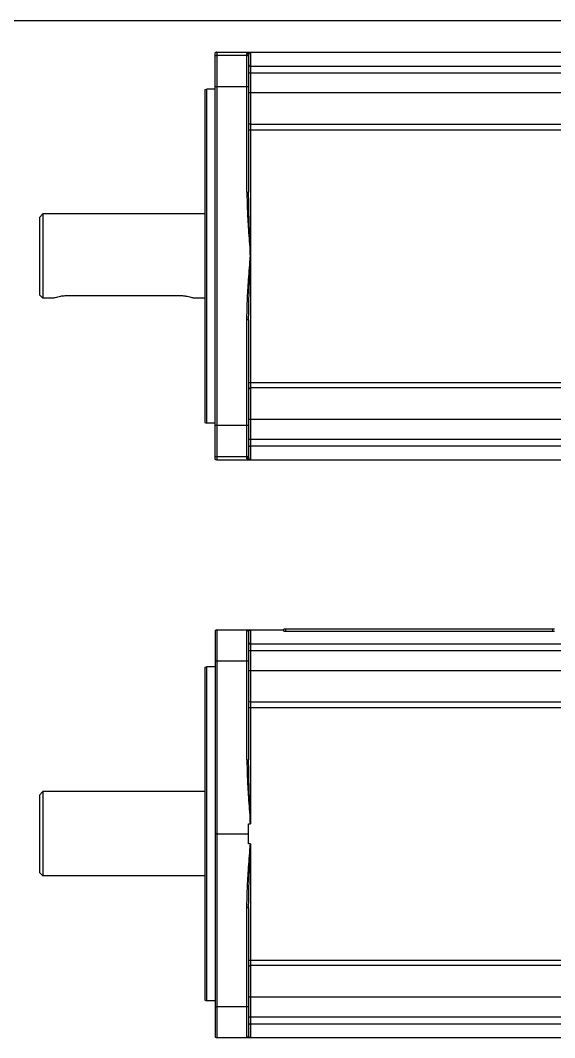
# Model space of a CAD drawing. Header units: millimetres. Extents: x -3388 to 4307, y 243 to 4457.
# Drawn here: x -3141 to -2989.1, y 1554 to 1843.4 of the extents above; entities that cross this region are included whole.
import ezdxf

# ---------------------------------------------------------------- set-up
doc = ezdxf.new("R2010")
doc.units = ezdxf.units.MM

msp = doc.modelspace()

# ---------------------------------------------------------------- linework, layer by layer
at = {"color": 7, "linetype": 'Continuous'}
for p, q in [((-3388.4428, 1843.43636), (-2547.4428, 1843.43636)), ((-3085.61494, 1718.49938), (-3085.61494, 1834.23139)), ((-3085.11494, 1834.36539), (-3076.11494, 1834.36539)), ((-3076.11494, 1834.31512), (-3076.11494, 1834.36539)), ((-3076.11494, 1834.34025), (-2913.61494, 1834.34025)), ((-3076.11494, 1833.49816), (-3076.11494, 1794.53129)), ((-3088.61494, 1823.73141), (-3088.11494, 1823.86539)), ((-3088.61494, 1823.73141), (-3088.61494, 1728.99936)), ((-3088.11494, 1823.86539), (-3088.11494, 1728.86539)), ((-3085.61494, 1823.86539), (-3088.11494, 1823.86539)), ((-3075.61494, 1813.86539), (-2913.61494, 1813.86539)), ((-3135.61494, 1787.36539), (-3134.61494, 1788.36539)), ((-3135.61494, 1787.36539), (-3135.61494, 1765.36539)), ((-3134.61494, 1788.36539), (-3134.61494, 1764.36539)), ((-3088.61494, 1788.36539), (-3134.61494, 1788.36539)), ((-3135.61494, 1765.36539), (-3134.61494, 1764.36539)), ((-3131.61494, 1764.36539), (-3134.61494, 1764.36539)), ((-3095.61494, 1765.05168), (-3127.61494, 1765.05168)), ((-3088.61494, 1764.36539), (-3091.61494, 1764.36539)), ((-3076.11494, 1758.19949), (-3076.11494, 1719.23262)), ((-2913.61494, 1738.86539), (-3075.61494, 1738.86539)), ((-3088.61494, 1728.99936), (-3088.11494, 1728.86539)), ((-3085.61494, 1728.86539), (-3088.11494, 1728.86539)), ((-3085.11494, 1718.36539), (-3076.11494, 1718.36539)), ((-3076.11494, 1718.36539), (-3076.11494, 1718.41565)), ((-3076.11494, 1718.39052), (-2913.61494, 1718.39052)), ((-3085.11494, 1670.00734), (-3066.11494, 1670.00734)), ((-3066.11494, 1669.6417), (-3066.11494, 1670.20734)), ((-2989.11494, 1670.20734), (-3066.11494, 1670.20734)), ((-3085.61494, 1669.87337), (-3085.61494, 1554.14132)), ((-3076.11494, 1669.50734), (-3076.11494, 1633.0414)), ((-3065.61494, 1669.61741), (-2989.61494, 1669.61741)), ((-3088.61494, 1659.37337), (-3088.11494, 1659.50734)), ((-3088.61494, 1659.37332), (-3088.61494, 1564.64137)), ((-3088.11494, 1659.50734), (-3088.11494, 1564.50734)), ((-3085.61494, 1659.50734), (-3088.11494, 1659.50734)), ((-3075.61494, 1649.50734), (-2913.61494, 1649.50734)), ((-3135.61494, 1623.00734), (-3134.61494, 1624.00734)), ((-3134.61494, 1624.00734), (-3134.61494, 1600.00734)), ((-3088.61494, 1624.00734), (-3134.61494, 1624.00734)), ((-3135.61494, 1623.0069), (-3135.61494, 1601.00778)), ((-3076.11494, 1609.12769), (-3076.11494, 1614.88699)), ((-3085.11494, 1612.00734), (-3076.11494, 1612.00734)), ((-3135.61494, 1601.00734), (-3134.61494, 1600.00734)), ((-3088.61494, 1600.00734), (-3134.61494, 1600.00734)), ((-3076.11494, 1590.97329), (-3076.11494, 1554.50734)), ((-2913.61494, 1574.50734), (-3075.61494, 1574.50734)), ((-3088.61494, 1564.64132), (-3088.11494, 1564.50734)), ((-3085.61494, 1564.50734), (-3088.11494, 1564.50734)), ((-3085.11494, 1554.00734), (-2913.61494, 1554.00734))]:
    msp.add_line(p, q, dxfattribs=at)
at = {"color": 9, "linetype": 'Continuous'}
for p, q in [((-3085.11494, 1834.36539), (-3085.11494, 1718.36539)), ((-3085.11494, 1833.50735), (-3076.61494, 1833.50735)), ((-3076.61494, 1794.53129), (-3076.61494, 1833.99809)), ((-3075.61494, 1834.31512), (-3076.11494, 1834.31512)), ((-3075.61494, 1834.31512), (-3075.61494, 1718.41565)), ((-3075.61494, 1830.37949), (-2913.61494, 1830.37949)), ((-2913.61494, 1828.42749), (-3076.11494, 1828.42749)), ((-3076.11494, 1824.50872), (-3085.61494, 1824.50872)), ((-3076.11494, 1822.86539), (-2907.61494, 1822.86539)), ((-3075.61494, 1812.30097), (-2913.61494, 1812.30097)), ((-3076.61494, 1794.53129), (-3076.11494, 1794.53129)), ((-3076.61494, 1718.73269), (-3076.61494, 1758.19949)), ((-3076.11494, 1758.19949), (-3076.61494, 1758.19949)), ((-3075.61494, 1740.42981), (-2913.61494, 1740.42981)), ((-3085.61494, 1728.22206), (-3076.11494, 1728.22206)), ((-2907.61494, 1729.86539), (-3076.11494, 1729.86539)), ((-3076.11494, 1724.30328), (-2913.61494, 1724.30328)), ((-3075.61494, 1722.35129), (-2913.61494, 1722.35129)), ((-3076.61494, 1719.22343), (-3085.11494, 1719.22343)), ((-3076.11494, 1718.41565), (-3075.61494, 1718.41565)), ((-3085.11494, 1670.00734), (-3085.11494, 1554.00734)), ((-3076.61494, 1633.05012), (-3076.61494, 1670.00734)), ((-3075.61494, 1670.00734), (-3075.61494, 1614.88699)), ((-3065.61494, 1670.20734), (-3065.61494, 1669.61741)), ((-2989.61494, 1669.61741), (-2989.61494, 1670.20734)), ((-3075.61494, 1666.04657), (-2913.61494, 1666.04657)), ((-2907.61494, 1664.09458), (-3076.11494, 1664.09458)), ((-3076.61494, 1661.16441), (-3085.11494, 1661.16441)), ((-3076.11494, 1658.50734), (-2907.61494, 1658.50734)), ((-3075.61494, 1647.94292), (-2913.61494, 1647.94292)), ((-3076.11494, 1614.88699), (-3075.61494, 1614.88699)), ((-3075.61494, 1609.12769), (-3076.11494, 1609.12769)), ((-3075.61494, 1609.12769), (-3075.61494, 1554.00734)), ((-3076.61494, 1554.00734), (-3076.61494, 1590.96456)), ((-3075.61494, 1576.07176), (-2913.61494, 1576.07176)), ((-2907.61494, 1565.50734), (-3076.11494, 1565.50734)), ((-3085.11494, 1562.85027), (-3076.61494, 1562.85027)), ((-3076.11494, 1559.9201), (-2907.61494, 1559.9201)), ((-3075.61494, 1557.96811), (-2913.61494, 1557.96811))]:
    msp.add_line(p, q, dxfattribs=at)
at = {"color": 7, "linetype": 'Continuous'}
for centre, radius, start, end in [((-3075.61494, 1814.36539), 0.5, 180.0000001, 270), ((-3075.61494, 1738.36539), 0.5, 90, 179.9999999), ((-3085.11494, 1669.00734), 1, 90, 120), ((-3076.61494, 1669.50734), 0.5, 0, 90), ((-3075.61494, 1650.00734), 0.5, 180.0042321, 270), ((-3075.61494, 1574.00734), 0.5, 90, 179.9999999), ((-3076.61494, 1554.50734), 0.5, 270, 359.9997747), ((-3085.11494, 1555.00734), 1, 240, 270)]:
    msp.add_arc(centre, radius, start, end, dxfattribs=at)
for points in [[(-3085.11494, 1834.36539), (-3085.28859, 1834.35019), (-3085.45696, 1834.30507), (-3085.61494, 1834.23139)], [(-3127.61494, 1765.05168), (-3128.63731, 1765.00546), (-3129.61399, 1764.87662), (-3130.43792, 1764.70457), (-3131.07403, 1764.53491), (-3131.47948, 1764.40973), (-3131.61494, 1764.36539)], [(-3091.61494, 1764.36539), (-3091.74699, 1764.40862), (-3092.14665, 1764.53221), (-3092.7783, 1764.70127), (-3093.60285, 1764.87432), (-3094.58257, 1765.00456), (-3095.61494, 1765.05168)], [(-3085.11494, 1718.36539), (-3085.28859, 1718.38058), (-3085.45696, 1718.4257), (-3085.61494, 1718.49938)], [(-3066.11494, 1669.64151), (-3066.09037, 1669.63417), (-3066.01939, 1669.62753), (-3065.90913, 1669.62222), (-3065.77, 1669.61877), (-3065.61494, 1669.61757)], [(-2989.61494, 1669.61757), (-2989.45987, 1669.61877), (-2989.32073, 1669.62222), (-2989.21047, 1669.62753), (-2989.13951, 1669.63417), (-2989.11496, 1669.64151)], [(-3085.11494, 1612.00734), (-3085.28859, 1612.00734), (-3085.45696, 1612.00734), (-3085.61494, 1612.00734)]]:
    msp.add_spline(points, degree=3, dxfattribs=at)
at = {"color": 9, "linetype": 'Continuous'}
for points in [[(-3085.61494, 1833.37339), (-3085.45696, 1833.44705), (-3085.28859, 1833.49216), (-3085.11494, 1833.50735)], [(-3076.61494, 1833.99809), (-3076.47712, 1834.0926), (-3076.1188, 1834.19827), (-3075.61494, 1834.31512)], [(-3076.11494, 1833.49816), (-3076.15176, 1833.68646), (-3076.25574, 1833.84592), (-3076.41798, 1833.95766), (-3076.61494, 1833.99809)], [(-3076.61494, 1833.50735), (-3076.4236, 1833.46929), (-3076.26139, 1833.36092), (-3076.153, 1833.19874), (-3076.12461, 1833.10494)], [(-3076.12461, 1833.10494), (-3076.11494, 1833.00743)], [(-3076.11494, 1833.49816), (-3076.08959, 1833.70908), (-3076.00507, 1833.93296), (-3075.91002, 1834.07897), (-3075.88297, 1834.11153)], [(-3075.88297, 1834.11153), (-3075.85755, 1834.13951)], [(-3075.85755, 1834.13951), (-3075.78008, 1834.2117), (-3075.61494, 1834.31512)], [(-3076.11494, 1830.86745), (-3076.07687, 1830.68071), (-3075.96848, 1830.5224), (-3075.80627, 1830.41663), (-3075.61494, 1830.37949)], [(-3076.11494, 1812.40987), (-3076.07687, 1812.36819), (-3075.96848, 1812.33286), (-3075.80627, 1812.30926), (-3075.61494, 1812.30097)], [(-3076.61494, 1794.53129), (-3076.47715, 1789.11638), (-3076.11884, 1783.06166), (-3075.61494, 1776.36539)], [(-3075.61494, 1776.36539), (-3075.81482, 1781.61831), (-3075.9612, 1785.9642), (-3076.07471, 1790.52706), (-3076.11494, 1794.53129)], [(-3076.61494, 1758.19949), (-3076.47716, 1763.61414), (-3076.11886, 1769.6688), (-3075.61494, 1776.36539)], [(-3076.11494, 1758.19949), (-3076.08889, 1761.36247), (-3076.00428, 1765.26669), (-3075.90687, 1768.47624), (-3075.77682, 1772.1434), (-3075.61494, 1776.36539)], [(-3076.11494, 1740.32092), (-3076.07687, 1740.36259), (-3075.96848, 1740.39791), (-3075.80627, 1740.42152), (-3075.61494, 1740.42981)], [(-3076.11494, 1721.86329), (-3076.07687, 1722.05007), (-3075.96848, 1722.20837), (-3075.80627, 1722.31415), (-3075.61494, 1722.35129)], [(-3085.11494, 1719.22343), (-3085.28859, 1719.23862), (-3085.45696, 1719.28373), (-3085.61494, 1719.35738)], [(-3076.33716, 1719.30769), (-3076.4236, 1719.26148), (-3076.61494, 1719.22343)], [(-3076.61494, 1718.73269), (-3076.42662, 1718.76951), (-3076.26712, 1718.87347), (-3076.15537, 1719.03569), (-3076.11494, 1719.23262)], [(-3076.11494, 1719.72335), (-3076.153, 1719.53204), (-3076.26139, 1719.36985), (-3076.33716, 1719.30769)], [(-3075.89375, 1718.63182), (-3075.96156, 1718.72362), (-3076.07453, 1718.96639), (-3076.11494, 1719.23262)], [(-3076.61494, 1718.73269), (-3076.47713, 1718.63818), (-3076.11881, 1718.53251), (-3075.61494, 1718.41565)], [(-3075.61494, 1718.41565), (-3075.81618, 1718.55049), (-3075.89375, 1718.63182)], [(-3076.11494, 1669.50734), (-3076.08889, 1669.66597), (-3076.00428, 1669.82035), (-3075.90687, 1669.91281), (-3075.77682, 1669.98026), (-3075.61494, 1670.00734)], [(-3076.11494, 1666.53453), (-3076.07687, 1666.3478), (-3075.96848, 1666.18949), (-3075.80627, 1666.08372), (-3075.61494, 1666.04657)], [(-3085.11494, 1661.16441), (-3085.28859, 1661.16415), (-3085.45696, 1661.16336), (-3085.61494, 1661.16207)], [(-3076.11494, 1661.15569), (-3076.153, 1661.15903), (-3076.26139, 1661.16186), (-3076.4236, 1661.16375), (-3076.61494, 1661.16441)], [(-3076.11494, 1648.05182), (-3076.07687, 1648.01014), (-3075.96848, 1647.97482), (-3075.80627, 1647.95121), (-3075.61494, 1647.94292)], [(-3076.61494, 1633.05012), (-3076.42662, 1633.04948), (-3076.26712, 1633.04767), (-3076.15537, 1633.04484), (-3076.11494, 1633.0414)], [(-3076.61494, 1633.05012), (-3076.47713, 1627.63559), (-3076.11881, 1621.58186), (-3075.61494, 1614.88699)], [(-3075.61494, 1614.88699), (-3075.81618, 1620.17549), (-3075.96156, 1624.49379), (-3076.07453, 1629.03131), (-3076.11494, 1633.0414)], [(-3076.61494, 1590.96456), (-3076.47712, 1596.37921), (-3076.1188, 1602.43295), (-3075.61494, 1609.12769)], [(-3076.11494, 1590.97329), (-3076.08959, 1594.08707), (-3076.00507, 1598.00467), (-3075.91002, 1601.14633), (-3075.78008, 1604.81937), (-3075.61494, 1609.12769)], [(-3076.11494, 1590.97329), (-3076.15176, 1590.97), (-3076.25574, 1590.96721), (-3076.41798, 1590.96526), (-3076.61494, 1590.96456)], [(-3076.11494, 1575.96287), (-3076.07687, 1576.00454), (-3075.96848, 1576.03987), (-3075.80627, 1576.06347), (-3075.61494, 1576.07176)], [(-3085.61494, 1562.85261), (-3085.45696, 1562.85132), (-3085.28859, 1562.85053), (-3085.11494, 1562.85027)], [(-3076.61494, 1562.85027), (-3076.4236, 1562.85093), (-3076.26139, 1562.85283), (-3076.153, 1562.85566), (-3076.11494, 1562.859)], [(-3076.11494, 1557.48011), (-3076.07687, 1557.66689), (-3075.96848, 1557.82519), (-3075.80627, 1557.93097), (-3075.61494, 1557.96811)], [(-3075.61494, 1554.00734), (-3075.81482, 1554.04927), (-3075.9612, 1554.14725), (-3076.07471, 1554.31157), (-3076.11494, 1554.50734)]]:
    msp.add_spline(points, degree=3, dxfattribs=at)

doc.saveas('drawing.dxf')
